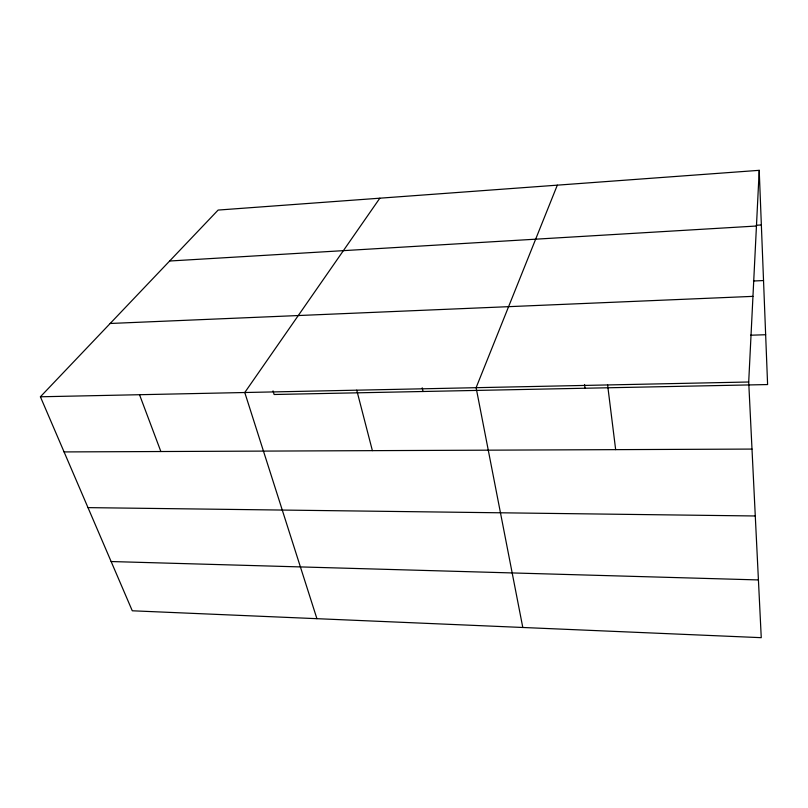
<?xml version="1.0" encoding="UTF-8"?>
<svg xmlns="http://www.w3.org/2000/svg" width="808" height="808" viewBox="0 0 808 808"><rect width="100%" height="100%" fill="white"/><g stroke="black" fill="none" stroke-linecap="round" stroke-linejoin="round"><path stroke-width="1.21" d="M748.703 382.002L759.217 170.326L218.12 210.07L40.4 396.779L132.28 610.787L761.257 637.674L748.703 382.002L40.4 396.779M557.318 185.153L476.104 387.689L522.796 627.483M379.841 198.192L244.773 392.516L316.918 618.686M756.369 225.26L761.358 224.957M169.629 261.014L756.45 226.018M753.45 281.012L763.53 280.548M110.181 323.473L752.955 296.364M750.531 335.219L765.651 334.734M64.074 451.924L751.995 449.076M87.991 507.626L755.278 515.979M111.13 561.54L758.419 579.932M139.521 394.708L160.863 451.521M273.023 390.88L274.114 394.496L767.6 384.558L759.217 170.326M356.742 390.173L372.387 450.652M422.22 387.82L423.038 391.496M584.548 384.487L585.063 388.234M607.606 384.941L615.656 449.642"/></g></svg>
